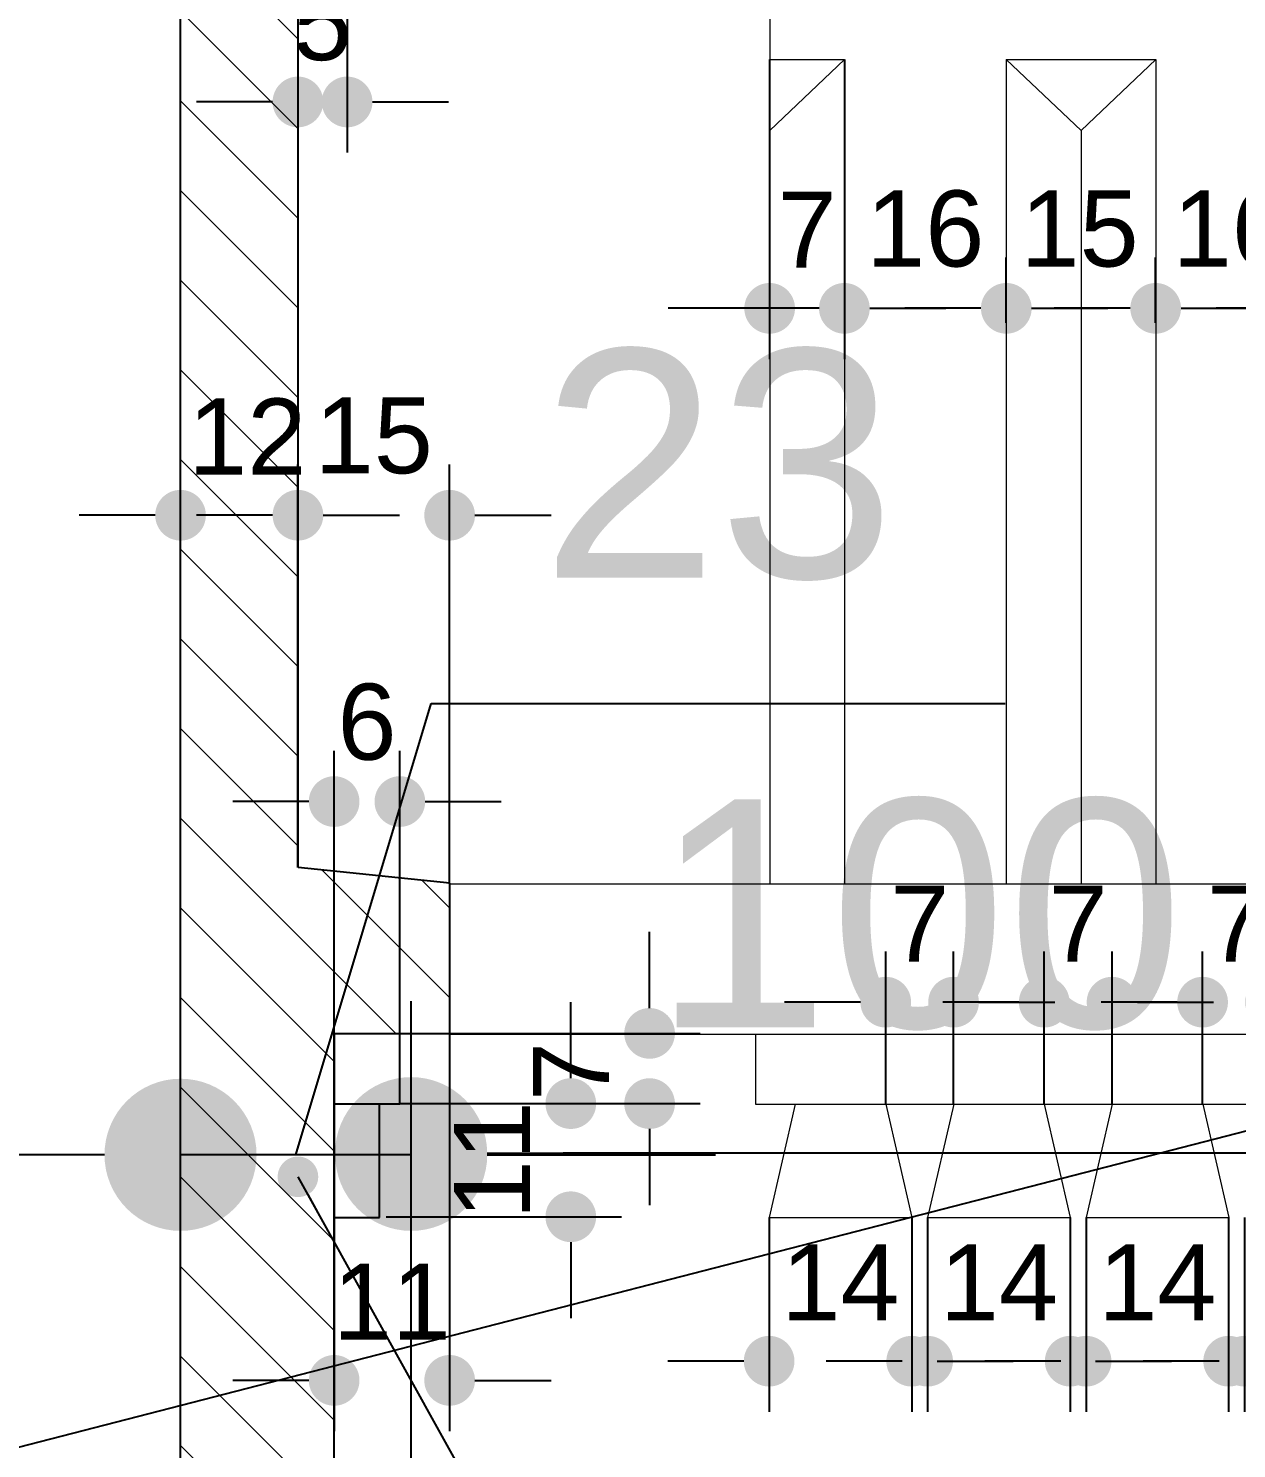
# Model space of a CAD drawing. Header units: inches. Extents: x 274057 to 444617, y 490067 to 635630.
# Drawn here: x 329912.3 to 330031.5, y 495013.2 to 495153.2 of the extents above; entities that cross this region are included whole.
import ezdxf

# ---------------------------------------------------------------- set-up
doc = ezdxf.new("R2010")
doc.units = ezdxf.units.IN
doc.header["$MEASUREMENT"] = 0
for name, color, linetype in [('CQ Grg Gypsum', 41, 'Continuous'), ('CQ PANEL DIMENSION', 1, 'Continuous'), ('CQ Plaster', 1, 'Continuous'), ('CQ SPOT DETAIL DIMENSION', 9, 'Continuous'), ('CQ SPOT DETAILS', 40, 'Continuous'), ('CQ wall section', 5, 'Continuous'), ('CQ_callout', 34, 'Continuous')]:
    doc.layers.add(name, color=color, linetype=linetype)
for name, color, linetype, lineweight in [('CQ gypsum 2', 42, 'Continuous', 0), ('CQ Gypsum Hatch', 8, 'Continuous', 20), ('CQ plan and elev dimension', 252, 'Continuous', 35)]:
    doc.layers.add(name, color=color, linetype=linetype, lineweight=lineweight)
doc.styles.get("Standard").update_dxf_attribs({"font": 'arial.ttf'})
doc.dimstyles.new('chester 15', dxfattribs={"dimscale": 0.15, "dimtxt": 150, "dimasz": 100, "dimexe": 100, "dimexo": 0, "dimgap": 80, "dimtad": 1, "dimdec": 0, "dimzin": 0, "dimdsep": 46, "dimtxsty": 'Standard', "dimblk": 'DOT', "dimcen": 100, "dimclrd": 1, "dimclre": 1, "dimclrt": 3, "dimadec": 0, "dimazin": 0, "dimtfac": 1, "dimtdec": 0, "dimtofl": 0, "dimtmove": 0, "dimatfit": 3, "dimfxl": 1, "dimtolj": 1, "dimtzin": 0, "dimlwd": -1, "dimarcsym": 0})
doc.dimstyles.new('CQ 5', dxfattribs={"dimscale": 0.05, "dimtxt": 150, "dimasz": 100, "dimexe": 100, "dimexo": 0, "dimgap": 80, "dimtad": 1, "dimdec": 0, "dimzin": 0, "dimdsep": 46, "dimtxsty": 'Standard', "dimblk": 'DOT', "dimcen": 100, "dimclrd": 250, "dimclre": 250, "dimclrt": 3, "dimadec": 0, "dimazin": 0, "dimtfac": 1, "dimtdec": 0, "dimtofl": 0, "dimtmove": 0, "dimatfit": 3, "dimfxl": 1, "dimtolj": 1, "dimtzin": 0, "dimlwd": -1, "dimarcsym": 0})
doc.dimstyles.new('CQ 50', dxfattribs={"dimscale": 0.5, "dimtxt": 150, "dimasz": 100, "dimexe": 100, "dimexo": 20, "dimgap": 80, "dimtad": 1, "dimdec": 0, "dimzin": 0, "dimdsep": 46, "dimtxsty": 'Standard', "dimblk": 'DOT', "dimcen": 100, "dimclrd": 250, "dimclre": 250, "dimclrt": 3, "dimadec": 0, "dimazin": 0, "dimtfac": 1, "dimtdec": 0, "dimtofl": 0, "dimtmove": 0, "dimatfit": 3, "dimfxl": 3, "dimtolj": 1, "dimtzin": 0, "dimlwd": -1, "dimarcsym": 0})
doc.dimstyles.get("Standard").update_dxf_attribs({"dimtxt": 0.18, "dimasz": 0.18, "dimexe": 0.18, "dimexo": 0.0625, "dimgap": 0.09, "dimtad": 0, "dimtih": 1, "dimtoh": 1, "dimdec": 4, "dimzin": 0, "dimdsep": 46, "dimtxsty": 'Standard', "dimcen": 0.09, "dimadec": 0, "dimazin": 0, "dimtfac": 1, "dimtdec": 4, "dimtofl": 0, "dimtmove": 0, "dimatfit": 3, "dimfxl": 1, "dimtolj": 1, "dimtzin": 0, "dimarcsym": 0})

# ---------------------------------------------------------------- blocks, each defined once
blk = doc.blocks.new('ff15 section A and B')
at = {"layer": 'CQ Plaster', "color": 1, "ltscale": 0.03, "elevation": 0}
blk.add_lwpolyline([(348440.75, 519999.28), (348440.75, 518899.28), (348200.75, 518899.28), (348200.75, 519999.28)], dxfattribs=at)
blk = doc.blocks.new('_Dot')
at = {"color": 0, "linetype": 'ByBlock', "lineweight": -2}
blk.add_line((-0.5, 0), (-1, 0), dxfattribs=at)
at = {"color": 0, "linetype": 'ByBlock', "const_width": 0.5}
blk.add_lwpolyline([(-0.25, 0, 1), (0.25, 0, 1)], format="xyb", close=True, dxfattribs=at)
blk = doc.blocks.new('*D1332')
at = {"layer": 'CQ plan and elev dimension', "color": 250, "lineweight": -2, "transparency": 16777216}
for p, q in [((329975.34, 495194.74), (327897.43, 495194.74)), ((329298.62, 492094.74), (327897.43, 492094.74))]:
    blk.add_line(p, q, dxfattribs=at)
at = {"layer": 'CQ plan and elev dimension', "color": 250, "transparency": 16777216}
blk.add_line((327947.43, 495144.74), (327947.43, 492144.74), dxfattribs=at)
at = {"layer": 'Defpoints', "color": 0, "transparency": 16777216}
for p in [(329985.34, 495194.74, 0.02), (327947.43, 492094.74), (329308.62, 492094.74, 0)]:
    blk.add_point(p, dxfattribs=at)
at = {"layer": 'CQ plan and elev dimension', "color": 250, "transparency": 16777216, "xscale": 50, "yscale": 50, "zscale": 50}
for p, rotation in [((327947.43, 495194.74), 90.00000000166753), ((327947.43, 492094.74), 270.0000000016675)]:
    blk.add_blockref('_Dot', p, dxfattribs=dict(at, rotation=rotation))
at = {"layer": 'CQ plan and elev dimension', "color": 3, "transparency": 16777216, "insert": (327869.11, 493644.74), "char_height": 75, "attachment_point": 5, "rotation": 90}
blk.add_mtext('\\A1;3100', dxfattribs=at)
blk = doc.blocks.new('A$C591968EE')
at = {"layer": 'CQ Gypsum Hatch'}
h = blk.add_hatch(dxfattribs=at)
h.set_pattern_fill('ANSI31', color=256, scale=50, angle=90, style=0)
h.set_pattern_definition([(135, (-374960.8784, -519569.8764), (-4.41941738, -4.41941738), [])])
edge = h.paths.add_edge_path()
edge.add_line((16.43, 182.11), (27.6, 182.11))
edge.add_spline(control_points=[(27.6, 182.11), (27.61, 182.89), (27.66, 184.68), (28.97, 187.09), (31.45, 188.51), (33.5, 190.24), (34.66, 192.59), (34.72, 194.06), (34.74, 194.72)], knot_values=[0, 0, 0, 0, 0.103617, 0.238498, 0.342021, 0.484182, 0.592634, 0.680206, 0.680206, 0.680206, 0.680206], degree=3, periodic=0)
edge.add_line((34.74, 194.72), (38.31, 194.72))
edge.add_line((38.31, 194.72), (38.31, 200))
edge.add_line((38.31, 200), (14.39, 200))
edge.add_line((14.39, 200), (0, 177.03))
edge.add_line((0, 177.03), (0, 0))
edge.add_line((0, 0), (8.46, 0))
edge.add_line((8.46, 0), (8.46, 16.81))
edge.add_line((8.46, 16.81), (15.16, 16.81))
edge.add_line((15.16, 16.81), (15.16, 59.41))
edge.add_line((15.16, 59.41), (26.55, 59.41))
edge.add_line((26.55, 59.41), (26.55, 74.21))
edge.add_line((26.55, 74.21), (11.59, 75.78))
edge.add_line((11.59, 75.78), (11.59, 165.29))
edge.add_line((11.59, 165.29), (16.43, 165.29))
edge.add_line((16.43, 165.29), (16.43, 182.11))
at = {"layer": 'CQ Grg Gypsum'}
for p, q in [((0, 0), (0, 177.03)), ((11.59, 75.78), (11.59, 165.29)), ((26.55, 74.21), (11.59, 75.78)), ((26.55, 59.41), (26.55, 74.21)), ((15.16, 59.41), (26.55, 59.41)), ((15.16, 16.81), (15.16, 59.41)), ((21.63, 52.46), (21.63, 59.41)), ((15.16, 52.46), (21.63, 52.46)), ((19.62, 41.25), (19.62, 52.46)), ((15.16, 41.25), (19.62, 41.25))]:
    blk.add_line(p, q, dxfattribs=at)
blk = doc.blocks.new('cornice002.A')
at = {"layer": 'CQ gypsum 2', "lineweight": 0}
for p, q in [((352706.69, 523514.15, 0), (352706.69, 523423.07, 0)), ((352668.62, 523504.34, 0), (352668.62, 523423.07, 0)), ((352683.36, 523504.34, 0), (352668.62, 523504.34, 0)), ((352675.99, 523497.37, 0), (352668.62, 523504.34, 0)), ((352683.36, 523504.34, 0), (352675.99, 523497.37, 0)), ((352683.36, 523504.34, 0), (352683.36, 523423.07, 0)), ((352699.33, 523504.34, 0), (352699.33, 523423.07, 0)), ((352706.69, 523504.34, 0), (352699.33, 523504.34, 0)), ((352706.69, 523497.37, 0), (352699.33, 523504.34, 0)), ((352675.99, 523497.37, 0), (352675.99, 523423.07, 0)), ((352738.25, 523423.07, 0), (352549, 523423.07, 0)), ((352738.25, 523408.27, 0), (352549, 523408.27, 0)), ((352708.09, 523408.27, 0), (352708.09, 523401.35, 0)), ((352708.09, 523401.35, 0), (352613.2, 523401.35, 0)), ((352663.99, 523401.35, 0), (352661.42, 523390.18, 0)), ((352672.92, 523401.35, 0), (352675.49, 523390.18, 0)), ((352679.62, 523401.35, 0), (352677.05, 523390.18, 0)), ((352688.55, 523401.35, 0), (352691.12, 523390.18, 0)), ((352695.25, 523401.35, 0), (352692.68, 523390.18, 0)), ((352704.18, 523401.35, 0), (352706.75, 523390.18, 0)), ((352675.49, 523390.18, 0), (352661.42, 523390.18, 0)), ((352691.12, 523390.18, 0), (352677.05, 523390.18, 0)), ((352706.75, 523390.18, 0), (352692.68, 523390.18, 0))]:
    blk.add_line(p, q, dxfattribs=at)
blk = doc.blocks.new('*D1413')
at = {"layer": 'CQ SPOT DETAIL DIMENSION', "color": 250, "lineweight": -2, "transparency": 16777216}
for p, q in [((329985.41, 495150.16), (329985.41, 495120.64)), ((329992.78, 495150.16), (329992.78, 495120.64))]:
    blk.add_line(p, q, dxfattribs=at)
at = {"layer": 'CQ SPOT DETAIL DIMENSION', "color": 250, "transparency": 16777216}
for p, q in [((329980.41, 495125.64), (329975.41, 495125.64)), ((329997.78, 495125.64), (330002.78, 495125.64))]:
    blk.add_line(p, q, dxfattribs=at)
at = {"layer": 'Defpoints', "color": 0, "transparency": 16777216}
for p in [(329985.41, 495150.16, 0), (329992.78, 495150.16, 0), (329992.78, 495125.64)]:
    blk.add_point(p, dxfattribs=at)
at = {"layer": 'CQ SPOT DETAIL DIMENSION', "color": 250, "transparency": 16777216, "xscale": 5, "yscale": 5, "zscale": 5}
blk.add_blockref('_Dot', (329985.41, 495125.64), dxfattribs=at)
at = {"layer": 'CQ SPOT DETAIL DIMENSION', "color": 250, "transparency": 16777216, "xscale": 5, "yscale": 5, "zscale": 5, "rotation": 180}
blk.add_blockref('_Dot', (329992.78, 495125.64), dxfattribs=at)
at = {"layer": 'CQ SPOT DETAIL DIMENSION', "color": 3, "transparency": 16777216, "insert": (329989.1, 495133.39), "char_height": 7.5, "attachment_point": 5}
blk.add_mtext('\\A1;7', dxfattribs=at)
blk = doc.blocks.new('*D1414')
at = {"layer": 'CQ SPOT DETAIL DIMENSION', "color": 250, "lineweight": -2, "transparency": 16777216}
for p, q in [((329992.78, 495150.16), (329992.78, 495120.64)), ((330008.75, 495124.22), (330008.75, 495130.64))]:
    blk.add_line(p, q, dxfattribs=at)
at = {"layer": 'CQ SPOT DETAIL DIMENSION', "color": 250, "transparency": 16777216}
for p, q in [((329987.78, 495125.64), (329982.78, 495125.64)), ((330013.75, 495125.64), (330018.75, 495125.64))]:
    blk.add_line(p, q, dxfattribs=at)
at = {"layer": 'Defpoints', "color": 0, "transparency": 16777216}
for p in [(329992.78, 495150.16, 0), (330008.75, 495125.64), (330008.75, 495124.22)]:
    blk.add_point(p, dxfattribs=at)
at = {"layer": 'CQ SPOT DETAIL DIMENSION', "color": 250, "transparency": 16777216, "xscale": 5, "yscale": 5, "zscale": 5}
blk.add_blockref('_Dot', (329992.78, 495125.64), dxfattribs=at)
at = {"layer": 'CQ SPOT DETAIL DIMENSION', "color": 250, "transparency": 16777216, "xscale": 5, "yscale": 5, "zscale": 5, "rotation": 180}
blk.add_blockref('_Dot', (330008.75, 495125.64), dxfattribs=at)
at = {"layer": 'CQ SPOT DETAIL DIMENSION', "color": 3, "transparency": 16777216, "insert": (330000.76, 495133.46), "char_height": 7.5, "attachment_point": 5}
blk.add_mtext('\\A1;16', dxfattribs=at)
blk = doc.blocks.new('*D1415')
at = {"layer": 'CQ SPOT DETAIL DIMENSION', "color": 250, "lineweight": -2, "transparency": 16777216}
for p, q in [((330008.75, 495124.22), (330008.75, 495130.64)), ((330023.48, 495124.22), (330023.48, 495130.64))]:
    blk.add_line(p, q, dxfattribs=at)
at = {"layer": 'CQ SPOT DETAIL DIMENSION', "color": 250, "transparency": 16777216}
for p, q in [((330003.75, 495125.64), (329998.75, 495125.64)), ((330028.48, 495125.64), (330033.48, 495125.64))]:
    blk.add_line(p, q, dxfattribs=at)
at = {"layer": 'Defpoints', "color": 0, "transparency": 16777216}
for p in [(330023.48, 495125.64), (330008.75, 495124.22), (330023.48, 495124.22, 0)]:
    blk.add_point(p, dxfattribs=at)
at = {"layer": 'CQ SPOT DETAIL DIMENSION', "color": 250, "transparency": 16777216, "xscale": 5, "yscale": 5, "zscale": 5}
blk.add_blockref('_Dot', (330008.75, 495125.64), dxfattribs=at)
at = {"layer": 'CQ SPOT DETAIL DIMENSION', "color": 250, "transparency": 16777216, "xscale": 5, "yscale": 5, "zscale": 5, "rotation": 180}
blk.add_blockref('_Dot', (330023.48, 495125.64), dxfattribs=at)
at = {"layer": 'CQ SPOT DETAIL DIMENSION', "color": 3, "transparency": 16777216, "insert": (330015.98, 495133.46), "char_height": 7.5, "attachment_point": 5}
blk.add_mtext('\\A1;15', dxfattribs=at)
blk = doc.blocks.new('*D1416')
at = {"layer": 'CQ SPOT DETAIL DIMENSION', "color": 250, "lineweight": -2, "transparency": 16777216}
for p, q in [((330023.48, 495124.22), (330023.48, 495130.64)), ((330039.45, 495124.22), (330039.45, 495130.64))]:
    blk.add_line(p, q, dxfattribs=at)
at = {"layer": 'CQ SPOT DETAIL DIMENSION', "color": 250, "transparency": 16777216}
for p, q in [((330018.48, 495125.64), (330013.48, 495125.64)), ((330044.45, 495125.64), (330049.45, 495125.64))]:
    blk.add_line(p, q, dxfattribs=at)
at = {"layer": 'Defpoints', "color": 0, "transparency": 16777216}
for p in [(330039.45, 495125.64), (330023.48, 495124.22, 0), (330039.45, 495124.22)]:
    blk.add_point(p, dxfattribs=at)
at = {"layer": 'CQ SPOT DETAIL DIMENSION', "color": 250, "transparency": 16777216, "xscale": 5, "yscale": 5, "zscale": 5}
blk.add_blockref('_Dot', (330023.48, 495125.64), dxfattribs=at)
at = {"layer": 'CQ SPOT DETAIL DIMENSION', "color": 250, "transparency": 16777216, "xscale": 5, "yscale": 5, "zscale": 5, "rotation": 180}
blk.add_blockref('_Dot', (330039.45, 495125.64), dxfattribs=at)
at = {"layer": 'CQ SPOT DETAIL DIMENSION', "color": 3, "transparency": 16777216, "insert": (330030.98, 495133.46), "char_height": 7.5, "attachment_point": 5}
blk.add_mtext('\\A1;16', dxfattribs=at)
blk = doc.blocks.new('*D1417')
at = {"layer": 'CQ SPOT DETAIL DIMENSION', "color": 250, "lineweight": -2, "transparency": 16777216}
for p, q in [((330039.45, 495124.22), (330039.45, 495130.64)), ((330054.18, 495124.22), (330054.18, 495130.64))]:
    blk.add_line(p, q, dxfattribs=at)
at = {"layer": 'CQ SPOT DETAIL DIMENSION', "color": 250, "transparency": 16777216}
for p, q in [((330034.45, 495125.64), (330029.45, 495125.64)), ((330059.18, 495125.64), (330064.18, 495125.64))]:
    blk.add_line(p, q, dxfattribs=at)
at = {"layer": 'Defpoints', "color": 0, "transparency": 16777216}
for p in [(330054.18, 495125.64), (330039.45, 495124.22), (330054.18, 495124.22, 0)]:
    blk.add_point(p, dxfattribs=at)
at = {"layer": 'CQ SPOT DETAIL DIMENSION', "color": 250, "transparency": 16777216, "xscale": 5, "yscale": 5, "zscale": 5}
blk.add_blockref('_Dot', (330039.45, 495125.64), dxfattribs=at)
at = {"layer": 'CQ SPOT DETAIL DIMENSION', "color": 250, "transparency": 16777216, "xscale": 5, "yscale": 5, "zscale": 5, "rotation": 180}
blk.add_blockref('_Dot', (330054.18, 495125.64), dxfattribs=at)
at = {"layer": 'CQ SPOT DETAIL DIMENSION', "color": 3, "transparency": 16777216, "insert": (330049.18, 495133.46), "char_height": 7.5, "attachment_point": 5}
blk.add_mtext('\\A1;15', dxfattribs=at)
blk = doc.blocks.new('*D1296')
at = {"layer": 'CQ SPOT DETAIL DIMENSION', "color": 250, "lineweight": -2, "transparency": 16777216}
for p, q in [((330032.25, 495036.01), (330032.25, 495016.83)), ((330046.31, 495036.01), (330046.31, 495016.83))]:
    blk.add_line(p, q, dxfattribs=at)
at = {"layer": 'CQ SPOT DETAIL DIMENSION', "color": 250, "transparency": 16777216}
for p, q in [((330027.25, 495021.83), (330022.25, 495021.83)), ((330051.31, 495021.83), (330056.31, 495021.83))]:
    blk.add_line(p, q, dxfattribs=at)
at = {"layer": 'Defpoints', "color": 0, "transparency": 16777216}
for p in [(330032.25, 495036.01, 0), (330046.31, 495036.01), (330032.25, 495021.83)]:
    blk.add_point(p, dxfattribs=at)
at = {"layer": 'CQ SPOT DETAIL DIMENSION', "color": 250, "transparency": 16777216, "xscale": 5, "yscale": 5, "zscale": 5}
blk.add_blockref('_Dot', (330032.25, 495021.83), dxfattribs=at)
at = {"layer": 'CQ SPOT DETAIL DIMENSION', "color": 250, "transparency": 16777216, "xscale": 5, "yscale": 5, "zscale": 5, "rotation": 180}
blk.add_blockref('_Dot', (330046.31, 495021.83), dxfattribs=at)
at = {"layer": 'CQ SPOT DETAIL DIMENSION', "color": 3, "transparency": 16777216, "insert": (330039.28, 495029.6), "char_height": 7.5, "attachment_point": 5}
blk.add_mtext('\\A1;14', dxfattribs=at)
blk = doc.blocks.new('*D1297')
at = {"layer": 'CQ SPOT DETAIL DIMENSION', "color": 250, "lineweight": -2, "transparency": 16777216}
for p, q in [((330016.62, 495036.01), (330016.62, 495016.83)), ((330030.68, 495036.01), (330030.68, 495016.83))]:
    blk.add_line(p, q, dxfattribs=at)
at = {"layer": 'CQ SPOT DETAIL DIMENSION', "color": 250, "transparency": 16777216}
for p, q in [((330011.62, 495021.83), (330006.62, 495021.83)), ((330035.68, 495021.83), (330040.68, 495021.83))]:
    blk.add_line(p, q, dxfattribs=at)
at = {"layer": 'Defpoints', "color": 0, "transparency": 16777216}
for p in [(330016.62, 495036.01, 0), (330030.68, 495036.01), (330016.62, 495021.83)]:
    blk.add_point(p, dxfattribs=at)
at = {"layer": 'CQ SPOT DETAIL DIMENSION', "color": 250, "transparency": 16777216, "xscale": 5, "yscale": 5, "zscale": 5}
blk.add_blockref('_Dot', (330016.62, 495021.83), dxfattribs=at)
at = {"layer": 'CQ SPOT DETAIL DIMENSION', "color": 250, "transparency": 16777216, "xscale": 5, "yscale": 5, "zscale": 5, "rotation": 180}
blk.add_blockref('_Dot', (330030.68, 495021.83), dxfattribs=at)
at = {"layer": 'CQ SPOT DETAIL DIMENSION', "color": 3, "transparency": 16777216, "insert": (330023.65, 495029.6), "char_height": 7.5, "attachment_point": 5}
blk.add_mtext('\\A1;14', dxfattribs=at)
blk = doc.blocks.new('*D1298')
at = {"layer": 'CQ SPOT DETAIL DIMENSION', "color": 250, "lineweight": -2, "transparency": 16777216}
for p, q in [((330000.99, 495036.01), (330000.99, 495016.83)), ((330015.05, 495036.01), (330015.05, 495016.83))]:
    blk.add_line(p, q, dxfattribs=at)
at = {"layer": 'CQ SPOT DETAIL DIMENSION', "color": 250, "transparency": 16777216}
for p, q in [((329995.99, 495021.83), (329990.99, 495021.83)), ((330020.05, 495021.83), (330025.05, 495021.83))]:
    blk.add_line(p, q, dxfattribs=at)
at = {"layer": 'Defpoints', "color": 0, "transparency": 16777216}
for p in [(330000.99, 495036.01, 0), (330015.05, 495036.01), (330000.99, 495021.83)]:
    blk.add_point(p, dxfattribs=at)
at = {"layer": 'CQ SPOT DETAIL DIMENSION', "color": 250, "transparency": 16777216, "xscale": 5, "yscale": 5, "zscale": 5}
blk.add_blockref('_Dot', (330000.99, 495021.83), dxfattribs=at)
at = {"layer": 'CQ SPOT DETAIL DIMENSION', "color": 250, "transparency": 16777216, "xscale": 5, "yscale": 5, "zscale": 5, "rotation": 180}
blk.add_blockref('_Dot', (330015.05, 495021.83), dxfattribs=at)
at = {"layer": 'CQ SPOT DETAIL DIMENSION', "color": 3, "transparency": 16777216, "insert": (330008.02, 495029.6), "char_height": 7.5, "attachment_point": 5}
blk.add_mtext('\\A1;14', dxfattribs=at)
blk = doc.blocks.new('*D1299')
at = {"layer": 'CQ SPOT DETAIL DIMENSION', "color": 250, "lineweight": -2, "transparency": 16777216}
for p, q in [((329985.36, 495036.01), (329985.36, 495016.83)), ((329999.42, 495036.01), (329999.42, 495016.83))]:
    blk.add_line(p, q, dxfattribs=at)
at = {"layer": 'CQ SPOT DETAIL DIMENSION', "color": 250, "transparency": 16777216}
for p, q in [((329980.36, 495021.83), (329975.36, 495021.83)), ((330004.42, 495021.83), (330009.42, 495021.83))]:
    blk.add_line(p, q, dxfattribs=at)
at = {"layer": 'Defpoints', "color": 0, "transparency": 16777216}
for p in [(329985.36, 495036.01, 0), (329999.42, 495036.01), (329985.36, 495021.83)]:
    blk.add_point(p, dxfattribs=at)
at = {"layer": 'CQ SPOT DETAIL DIMENSION', "color": 250, "transparency": 16777216, "xscale": 5, "yscale": 5, "zscale": 5}
blk.add_blockref('_Dot', (329985.36, 495021.83), dxfattribs=at)
at = {"layer": 'CQ SPOT DETAIL DIMENSION', "color": 250, "transparency": 16777216, "xscale": 5, "yscale": 5, "zscale": 5, "rotation": 180}
blk.add_blockref('_Dot', (329999.42, 495021.83), dxfattribs=at)
at = {"layer": 'CQ SPOT DETAIL DIMENSION', "color": 3, "transparency": 16777216, "insert": (329992.39, 495029.6), "char_height": 7.5, "attachment_point": 5}
blk.add_mtext('\\A1;14', dxfattribs=at)
blk = doc.blocks.new('*D1421')
at = {"layer": 'CQ SPOT DETAIL DIMENSION', "color": 250, "lineweight": -2, "transparency": 16777216}
for p, q in [((329996.86, 495047.17), (329996.86, 495062.23)), ((330003.55, 495047.17), (330003.55, 495062.23))]:
    blk.add_line(p, q, dxfattribs=at)
at = {"layer": 'CQ SPOT DETAIL DIMENSION', "color": 250, "transparency": 16777216}
for p, q in [((329991.86, 495057.23), (329986.86, 495057.23)), ((330008.55, 495057.23), (330013.55, 495057.23))]:
    blk.add_line(p, q, dxfattribs=at)
at = {"layer": 'Defpoints', "color": 0, "transparency": 16777216}
for p in [(330003.55, 495057.23), (329996.86, 495047.17, 0), (330003.55, 495047.17, 0)]:
    blk.add_point(p, dxfattribs=at)
at = {"layer": 'CQ SPOT DETAIL DIMENSION', "color": 250, "transparency": 16777216, "xscale": 5, "yscale": 5, "zscale": 5}
blk.add_blockref('_Dot', (329996.86, 495057.23), dxfattribs=at)
at = {"layer": 'CQ SPOT DETAIL DIMENSION', "color": 250, "transparency": 16777216, "xscale": 5, "yscale": 5, "zscale": 5, "rotation": 180}
blk.add_blockref('_Dot', (330003.55, 495057.23), dxfattribs=at)
at = {"layer": 'CQ SPOT DETAIL DIMENSION', "color": 3, "transparency": 16777216, "insert": (330000.21, 495064.98), "char_height": 7.5, "attachment_point": 5}
blk.add_mtext('\\A1;7', dxfattribs=at)
blk = doc.blocks.new('*D1300')
at = {"layer": 'CQ SPOT DETAIL DIMENSION', "color": 250, "lineweight": -2, "transparency": 16777216}
for p, q in [((330012.49, 495047.17), (330012.49, 495062.23)), ((330019.18, 495047.17), (330019.18, 495062.23))]:
    blk.add_line(p, q, dxfattribs=at)
at = {"layer": 'CQ SPOT DETAIL DIMENSION', "color": 250, "transparency": 16777216}
for p, q in [((330007.49, 495057.23), (330002.49, 495057.23)), ((330024.18, 495057.23), (330029.18, 495057.23))]:
    blk.add_line(p, q, dxfattribs=at)
at = {"layer": 'Defpoints', "color": 0, "transparency": 16777216}
for p in [(330019.18, 495057.23), (330012.49, 495047.17, 0), (330019.18, 495047.17, 0)]:
    blk.add_point(p, dxfattribs=at)
at = {"layer": 'CQ SPOT DETAIL DIMENSION', "color": 250, "transparency": 16777216, "xscale": 5, "yscale": 5, "zscale": 5}
blk.add_blockref('_Dot', (330012.49, 495057.23), dxfattribs=at)
at = {"layer": 'CQ SPOT DETAIL DIMENSION', "color": 250, "transparency": 16777216, "xscale": 5, "yscale": 5, "zscale": 5, "rotation": 180}
blk.add_blockref('_Dot', (330019.18, 495057.23), dxfattribs=at)
at = {"layer": 'CQ SPOT DETAIL DIMENSION', "color": 3, "transparency": 16777216, "insert": (330015.83, 495064.98), "char_height": 7.5, "attachment_point": 5}
blk.add_mtext('\\A1;7', dxfattribs=at)
blk = doc.blocks.new('*D1301')
at = {"layer": 'CQ SPOT DETAIL DIMENSION', "color": 250, "lineweight": -2, "transparency": 16777216}
for p, q in [((330028.11, 495047.17), (330028.11, 495062.23)), ((330034.81, 495047.17), (330034.81, 495062.23))]:
    blk.add_line(p, q, dxfattribs=at)
at = {"layer": 'CQ SPOT DETAIL DIMENSION', "color": 250, "transparency": 16777216}
for p, q in [((330023.11, 495057.23), (330018.11, 495057.23)), ((330039.81, 495057.23), (330044.81, 495057.23))]:
    blk.add_line(p, q, dxfattribs=at)
at = {"layer": 'Defpoints', "color": 0, "transparency": 16777216}
for p in [(330034.81, 495057.23), (330028.11, 495047.17, 0), (330034.81, 495047.17, 0)]:
    blk.add_point(p, dxfattribs=at)
at = {"layer": 'CQ SPOT DETAIL DIMENSION', "color": 250, "transparency": 16777216, "xscale": 5, "yscale": 5, "zscale": 5}
blk.add_blockref('_Dot', (330028.11, 495057.23), dxfattribs=at)
at = {"layer": 'CQ SPOT DETAIL DIMENSION', "color": 250, "transparency": 16777216, "xscale": 5, "yscale": 5, "zscale": 5, "rotation": 180}
blk.add_blockref('_Dot', (330034.81, 495057.23), dxfattribs=at)
at = {"layer": 'CQ SPOT DETAIL DIMENSION', "color": 3, "transparency": 16777216, "insert": (330031.46, 495064.98), "char_height": 7.5, "attachment_point": 5}
blk.add_mtext('\\A1;7', dxfattribs=at)
blk = doc.blocks.new('*D1425')
at = {"layer": 'CQ SPOT DETAIL DIMENSION', "color": 250, "lineweight": -2, "transparency": 16777216}
for p, q in [((329938.89, 495159.97), (329938.89, 495140.99)), ((329943.74, 495159.97), (329943.74, 495140.99))]:
    blk.add_line(p, q, dxfattribs=at)
at = {"layer": 'CQ SPOT DETAIL DIMENSION', "color": 250, "transparency": 16777216}
for p, q in [((329933.89, 495145.99), (329928.89, 495145.99)), ((329948.74, 495145.99), (329953.74, 495145.99))]:
    blk.add_line(p, q, dxfattribs=at)
at = {"layer": 'Defpoints', "color": 0, "transparency": 16777216}
for p in [(329938.89, 495159.97, 0), (329943.74, 495159.97, 0), (329938.89, 495145.99)]:
    blk.add_point(p, dxfattribs=at)
at = {"layer": 'CQ SPOT DETAIL DIMENSION', "color": 250, "transparency": 16777216, "xscale": 5, "yscale": 5, "zscale": 5}
blk.add_blockref('_Dot', (329938.89, 495145.99), dxfattribs=at)
at = {"layer": 'CQ SPOT DETAIL DIMENSION', "color": 250, "transparency": 16777216, "xscale": 5, "yscale": 5, "zscale": 5, "rotation": 180}
blk.add_blockref('_Dot', (329943.74, 495145.99), dxfattribs=at)
at = {"layer": 'CQ SPOT DETAIL DIMENSION', "color": 3, "transparency": 16777216, "insert": (329941.31, 495153.81), "char_height": 7.5, "attachment_point": 5}
blk.add_mtext('\\A1;5', dxfattribs=at)
blk = doc.blocks.new('*D1426')
at = {"layer": 'CQ SPOT DETAIL DIMENSION', "color": 250, "lineweight": -2, "transparency": 16777216}
for p, q in [((329938.89, 495070.52), (329938.89, 495110.24)), ((329953.85, 495068.89), (329953.85, 495110.24))]:
    blk.add_line(p, q, dxfattribs=at)
at = {"layer": 'CQ SPOT DETAIL DIMENSION', "color": 250, "transparency": 16777216}
for p, q in [((329933.89, 495105.24), (329928.89, 495105.24)), ((329958.85, 495105.24), (329963.85, 495105.24))]:
    blk.add_line(p, q, dxfattribs=at)
at = {"layer": 'Defpoints', "color": 0, "transparency": 16777216}
for p in [(329938.89, 495105.24), (329938.89, 495070.52, 0), (329953.85, 495068.89, 0)]:
    blk.add_point(p, dxfattribs=at)
at = {"layer": 'CQ SPOT DETAIL DIMENSION', "color": 250, "transparency": 16777216, "xscale": 5, "yscale": 5, "zscale": 5}
blk.add_blockref('_Dot', (329938.89, 495105.24), dxfattribs=at)
at = {"layer": 'CQ SPOT DETAIL DIMENSION', "color": 250, "transparency": 16777216, "xscale": 5, "yscale": 5, "zscale": 5, "rotation": 180}
blk.add_blockref('_Dot', (329953.85, 495105.24), dxfattribs=at)
at = {"layer": 'CQ SPOT DETAIL DIMENSION', "color": 3, "transparency": 16777216, "insert": (329946.37, 495113.07), "char_height": 7.5, "attachment_point": 5}
blk.add_mtext('\\A1;15', dxfattribs=at)
blk = doc.blocks.new('*D1427')
at = {"layer": 'CQ SPOT DETAIL DIMENSION', "color": 250, "lineweight": -2, "transparency": 16777216}
for p, q in [((329927.31, 495083.25), (329927.31, 495110.24)), ((329938.89, 495070.52), (329938.89, 495110.24))]:
    blk.add_line(p, q, dxfattribs=at)
at = {"layer": 'CQ SPOT DETAIL DIMENSION', "color": 250, "transparency": 16777216}
for p, q in [((329922.31, 495105.24), (329917.31, 495105.24)), ((329943.89, 495105.24), (329948.89, 495105.24))]:
    blk.add_line(p, q, dxfattribs=at)
at = {"layer": 'Defpoints', "color": 0, "transparency": 16777216}
for p in [(329927.31, 495105.24), (329927.31, 495083.25, 0), (329938.89, 495070.52, 0)]:
    blk.add_point(p, dxfattribs=at)
at = {"layer": 'CQ SPOT DETAIL DIMENSION', "color": 250, "transparency": 16777216, "xscale": 5, "yscale": 5, "zscale": 5}
blk.add_blockref('_Dot', (329927.31, 495105.24), dxfattribs=at)
at = {"layer": 'CQ SPOT DETAIL DIMENSION', "color": 250, "transparency": 16777216, "xscale": 5, "yscale": 5, "zscale": 5, "rotation": 180}
blk.add_blockref('_Dot', (329938.89, 495105.24), dxfattribs=at)
at = {"layer": 'CQ SPOT DETAIL DIMENSION', "color": 3, "transparency": 16777216, "insert": (329933.89, 495113), "char_height": 7.5, "attachment_point": 5}
blk.add_mtext('\\A1;12', dxfattribs=at)
blk = doc.blocks.new('*D1428')
at = {"layer": 'CQ SPOT DETAIL DIMENSION', "color": 250, "lineweight": -2, "transparency": 16777216}
for p, q in [((329942.46, 495054.15), (329942.46, 495082.01)), ((329948.94, 495054.15), (329948.94, 495082.01))]:
    blk.add_line(p, q, dxfattribs=at)
at = {"layer": 'CQ SPOT DETAIL DIMENSION', "color": 250, "transparency": 16777216}
for p, q in [((329937.46, 495077.01), (329932.46, 495077.01)), ((329953.94, 495077.01), (329958.94, 495077.01))]:
    blk.add_line(p, q, dxfattribs=at)
at = {"layer": 'Defpoints', "color": 0, "transparency": 16777216}
for p in [(329942.46, 495077.01), (329942.46, 495054.15, 0), (329948.94, 495054.15, 0)]:
    blk.add_point(p, dxfattribs=at)
at = {"layer": 'CQ SPOT DETAIL DIMENSION', "color": 250, "transparency": 16777216, "xscale": 5, "yscale": 5, "zscale": 5}
blk.add_blockref('_Dot', (329942.46, 495077.01), dxfattribs=at)
at = {"layer": 'CQ SPOT DETAIL DIMENSION', "color": 250, "transparency": 16777216, "xscale": 5, "yscale": 5, "zscale": 5, "rotation": 180}
blk.add_blockref('_Dot', (329948.94, 495077.01), dxfattribs=at)
at = {"layer": 'CQ SPOT DETAIL DIMENSION', "color": 3, "transparency": 16777216, "insert": (329945.7, 495084.83), "char_height": 7.5, "attachment_point": 5}
blk.add_mtext('\\A1;6', dxfattribs=at)
blk = doc.blocks.new('*D1429')
at = {"layer": 'CQ SPOT DETAIL DIMENSION', "color": 250, "lineweight": -2, "transparency": 16777216}
for p, q in [((329942.46, 495054.15), (329942.46, 495014.94)), ((329953.85, 495054.09), (329953.85, 495014.94))]:
    blk.add_line(p, q, dxfattribs=at)
at = {"layer": 'CQ SPOT DETAIL DIMENSION', "color": 250, "transparency": 16777216}
for p, q in [((329937.46, 495019.94), (329932.46, 495019.94)), ((329958.85, 495019.94), (329963.85, 495019.94))]:
    blk.add_line(p, q, dxfattribs=at)
at = {"layer": 'Defpoints', "color": 0, "transparency": 16777216}
for p in [(329942.46, 495054.15), (329953.85, 495054.09, 0), (329942.46, 495019.94)]:
    blk.add_point(p, dxfattribs=at)
at = {"layer": 'CQ SPOT DETAIL DIMENSION', "color": 250, "transparency": 16777216, "xscale": 5, "yscale": 5, "zscale": 5}
blk.add_blockref('_Dot', (329942.46, 495019.94), dxfattribs=at)
at = {"layer": 'CQ SPOT DETAIL DIMENSION', "color": 250, "transparency": 16777216, "xscale": 5, "yscale": 5, "zscale": 5, "rotation": 180}
blk.add_blockref('_Dot', (329953.85, 495019.94), dxfattribs=at)
at = {"layer": 'CQ SPOT DETAIL DIMENSION', "color": 3, "transparency": 16777216, "insert": (329948.16, 495027.71), "char_height": 7.5, "attachment_point": 5}
blk.add_mtext('\\A1;11', dxfattribs=at)
blk = doc.blocks.new('*D1293')
at = {"layer": 'CQ SPOT DETAIL DIMENSION', "color": 250, "transparency": 16777216}
for p, q in [((329973.57, 495059.15), (329973.57, 495064.15)), ((329973.57, 495042.23), (329973.57, 495037.23))]:
    blk.add_line(p, q, dxfattribs=at)
at = {"layer": 'CQ SPOT DETAIL DIMENSION', "color": 250, "lineweight": -2, "transparency": 16777216}
for p, q in [((329948.94, 495054.15), (329978.57, 495054.15)), ((329948.94, 495047.23), (329978.57, 495047.23))]:
    blk.add_line(p, q, dxfattribs=at)
at = {"layer": 'Defpoints', "color": 0, "transparency": 16777216}
for p in [(329948.94, 495054.15), (329948.94, 495047.23, 0), (329973.57, 495047.23)]:
    blk.add_point(p, dxfattribs=at)
at = {"layer": 'CQ SPOT DETAIL DIMENSION', "color": 250, "transparency": 16777216, "xscale": 5, "yscale": 5, "zscale": 5}
for p, rotation in [((329973.57, 495054.15), 270), ((329973.57, 495047.23), 90)]:
    blk.add_blockref('_Dot', p, dxfattribs=dict(at, rotation=rotation))
at = {"layer": 'CQ SPOT DETAIL DIMENSION', "color": 3, "transparency": 16777216, "insert": (329965.82, 495050.4), "char_height": 7.5, "attachment_point": 5, "rotation": 90}
blk.add_mtext('\\A1;7', dxfattribs=at)
blk = doc.blocks.new('*D1294')
at = {"layer": 'CQ SPOT DETAIL DIMENSION', "color": 250, "transparency": 16777216}
for p, q in [((329965.8, 495052.23), (329965.8, 495057.23)), ((329965.8, 495031.07), (329965.8, 495026.07))]:
    blk.add_line(p, q, dxfattribs=at)
at = {"layer": 'CQ SPOT DETAIL DIMENSION', "color": 250, "lineweight": -2, "transparency": 16777216}
for p, q in [((329948.94, 495047.23), (329970.8, 495047.23)), ((329947.6, 495036.07), (329970.8, 495036.07))]:
    blk.add_line(p, q, dxfattribs=at)
at = {"layer": 'Defpoints', "color": 0, "transparency": 16777216}
for p in [(329948.94, 495047.23, 0), (329947.6, 495036.07, 0), (329965.8, 495036.07)]:
    blk.add_point(p, dxfattribs=at)
at = {"layer": 'CQ SPOT DETAIL DIMENSION', "color": 250, "transparency": 16777216, "xscale": 5, "yscale": 5, "zscale": 5}
for p, rotation in [((329965.8, 495047.23), 270), ((329965.8, 495036.07), 90)]:
    blk.add_blockref('_Dot', p, dxfattribs=dict(at, rotation=rotation))
at = {"layer": 'CQ SPOT DETAIL DIMENSION', "color": 3, "transparency": 16777216, "insert": (329958.04, 495041.65), "char_height": 7.5, "attachment_point": 5, "rotation": 90}
blk.add_mtext('\\A1;11', dxfattribs=at)
blk = doc.blocks.new('*D1249')
at = {"layer": 'CQ PANEL DIMENSION', "color": 1, "lineweight": -2, "transparency": 16777216}
for p, q in [((329950.05, 494994.97), (329950.05, 495057.34)), ((330050.05, 494994.97), (330050.05, 495057.34))]:
    blk.add_line(p, q, dxfattribs=at)
at = {"layer": 'CQ PANEL DIMENSION', "color": 1, "transparency": 16777216}
blk.add_line((330035.05, 495042.34), (329965.05, 495042.34), dxfattribs=at)
at = {"layer": 'Defpoints', "color": 0, "transparency": 16777216}
for p in [(329950.05, 495042.34), (329950.05, 494994.97, -0.02), (330050.05, 494994.97, -0.02)]:
    blk.add_point(p, dxfattribs=at)
at = {"layer": 'CQ PANEL DIMENSION', "color": 1, "transparency": 16777216, "xscale": 15, "yscale": 15, "zscale": 15, "rotation": 180}
blk.add_blockref('_Dot', (329950.05, 495042.34), dxfattribs=at)
at = {"layer": 'CQ PANEL DIMENSION', "color": 1, "transparency": 16777216, "xscale": 15, "yscale": 15, "zscale": 15}
blk.add_blockref('_Dot', (330050.05, 495042.34), dxfattribs=at)
at = {"layer": 'CQ PANEL DIMENSION', "color": 3, "transparency": 16777216, "insert": (330000.05, 495065.83), "char_height": 22.5, "attachment_point": 5}
blk.add_mtext('\\A1;100', dxfattribs=at)
blk = doc.blocks.new('*D1250')
at = {"layer": 'CQ PANEL DIMENSION', "color": 1, "transparency": 16777216}
for p, q in [((329938.68, 495042.18), (329952.03, 495086.67)), ((329952.03, 495086.67), (330008.65, 495086.67)), ((329912.31, 495042.18), (329897.31, 495042.18)), ((329950.06, 495042.18), (329927.31, 495042.18)), ((329965.06, 495042.18), (329980.06, 495042.18))]:
    blk.add_line(p, q, dxfattribs=at)
at = {"layer": 'CQ PANEL DIMENSION', "color": 1, "lineweight": -2, "transparency": 16777216}
for p, q in [((329927.31, 494994.74), (329927.31, 495057.18)), ((329950.06, 494994.8), (329950.06, 495057.18))]:
    blk.add_line(p, q, dxfattribs=at)
at = {"layer": 'Defpoints', "color": 0, "transparency": 16777216}
for p in [(329927.31, 495042.18), (329927.31, 494994.74, -0.03), (329950.06, 494994.8, 0.02)]:
    blk.add_point(p, dxfattribs=at)
at = {"layer": 'CQ PANEL DIMENSION', "color": 1, "transparency": 16777216, "xscale": 15, "yscale": 15, "zscale": 15}
blk.add_blockref('_Dot', (329927.31, 495042.18), dxfattribs=at)
at = {"layer": 'CQ PANEL DIMENSION', "color": 1, "transparency": 16777216, "xscale": 15, "yscale": 15, "zscale": 15, "rotation": 180}
blk.add_blockref('_Dot', (329950.06, 495042.18), dxfattribs=at)
at = {"layer": 'CQ PANEL DIMENSION', "color": 3, "transparency": 16777216, "insert": (329980.34, 495110.17), "char_height": 22.5, "attachment_point": 5}
blk.add_mtext('\\A1;23', dxfattribs=at)

msp = doc.modelspace()

# ---------------------------------------------------------------- block references
at = {"layer": 'CQ Grg Gypsum'}
msp.add_blockref('A$C591968EE', (329927.31, 494994.74, 0), dxfattribs=at)
at = {"layer": 'CQ Grg Gypsum', "xscale": -1}
msp.add_blockref('cornice002.A', (682692.11, -28354.18, 0), dxfattribs=at)
at = {"layer": 'CQ wall section', "xscale": -1}
msp.add_blockref('ff15 section A and B', (678128.06, -24304.54), dxfattribs=at)

# ---------------------------------------------------------------- dimensions: what is measured, and where the dimension line sits
at = {"layer": 'CQ PANEL DIMENSION'}
for base, p1, p2, picture, middle in [((329927.31, 495042.18, 0.03), (329950.06, 494994.8, 0.05), (329927.31, 494994.74, 0), '*D1250', (329964.03, 495110.17, 0.03)), ((329950.05, 495042.34, 0.13), (330050.05, 494994.97, 0.11), (329950.05, 494994.97, 0.11), '*D1249', (330000.05, 495065.83, 0.13))]:
    dim = msp.add_linear_dim(base=base, p1=p1, p2=p2, angle=180, dimstyle='chester 15', override={"dimtmove": 1}, dxfattribs=at)
    dim.commit()
    dim.dimension.update_dxf_attribs({"geometry": picture, "text_midpoint": middle})
at = {"layer": 'CQ plan and elev dimension'}
dim = msp.add_linear_dim(base=(327947.43, 492094.74, -0.02), p1=(329985.34, 495194.74, 0), p2=(329308.62, 492094.74, -0.02), angle=90, dimstyle='CQ 50', override={"dimtmove": 1}, dxfattribs=at)
dim.commit()
dim.dimension.update_dxf_attribs({"geometry": '*D1332', "text_midpoint": (327869.11, 493644.74, -0.02)})
at = {"layer": 'CQ SPOT DETAIL DIMENSION'}
for base, p1, p2, picture, middle in [((329938.89, 495145.99), (329943.74, 495159.97, 0), (329938.89, 495159.97, 0), '*D1425', (329941.31, 495145.99)), ((329992.78, 495125.64), (329985.41, 495150.16, 0), (329992.78, 495150.16, 0), '*D1413', (329989.1, 495125.64)), ((329938.89, 495105.24), (329953.85, 495068.89, 0), (329938.89, 495070.52, 0), '*D1426', (329946.37, 495105.24)), ((329942.46, 495077.01), (329948.94, 495054.15, 0), (329942.46, 495054.15, 0), '*D1428', (329945.7, 495077.01)), ((330003.55, 495057.23), (329996.86, 495047.17, 0), (330003.55, 495047.17, 0), '*D1421', (330000.21, 495057.23)), ((330019.18, 495057.23, 0), (330012.49, 495047.17, 0), (330019.18, 495047.17, 0), '*D1300', (330015.83, 495057.23, 0)), ((330034.81, 495057.23, 0), (330028.11, 495047.17, 0), (330034.81, 495047.17, 0), '*D1301', (330031.46, 495057.23, 0)), ((329942.46, 495019.94), (329953.85, 495054.09, 0), (329942.46, 495054.15), '*D1429', (329948.16, 495019.94))]:
    dim = msp.add_linear_dim(base=base, p1=p1, p2=p2, dimstyle='CQ 5', dxfattribs=at)
    dim.commit()
    dim.dimension.update_dxf_attribs({"geometry": picture, "text_midpoint": middle, "dimtype": 160})
for base, p1, p2, picture, middle in [((330008.75, 495125.64), (329992.78, 495150.16, 0), (330008.75, 495124.22), '*D1414', (330000.76, 495125.64)), ((330023.48, 495125.64, 0), (330008.75, 495124.22, 0), (330023.48, 495124.22, 0), '*D1415', (330015.98, 495125.64, 0)), ((330039.45, 495125.64), (330023.48, 495124.22, 0), (330039.45, 495124.22), '*D1416', (330030.98, 495125.64)), ((330054.18, 495125.64, 0), (330039.45, 495124.22, 0), (330054.18, 495124.22, 0), '*D1417', (330049.18, 495125.64, 0)), ((329927.31, 495105.24), (329938.89, 495070.52, 0), (329927.31, 495083.25, 0), '*D1427', (329933.89, 495105.24)), ((329985.36, 495021.83, 0), (329999.42, 495036.01, 0), (329985.36, 495036.01, 0), '*D1299', (329992.39, 495021.83, 0)), ((330000.99, 495021.83, 0), (330015.05, 495036.01, 0), (330000.99, 495036.01, 0), '*D1298', (330008.02, 495021.83, 0)), ((330016.62, 495021.83, 0), (330030.68, 495036.01, 0), (330016.62, 495036.01, 0), '*D1297', (330023.65, 495021.83, 0)), ((330032.25, 495021.83, 0), (330046.31, 495036.01, 0), (330032.25, 495036.01, 0), '*D1296', (330039.28, 495021.83, 0))]:
    dim = msp.add_linear_dim(base=base, p1=p1, p2=p2, dimstyle='CQ 5', override={"dimtmove": 1}, dxfattribs=at)
    dim.commit()
    dim.dimension.update_dxf_attribs({"geometry": picture, "text_midpoint": middle, "dimtype": 160})
for base, p1, p2, picture, middle in [((329973.57, 495047.23), (329948.94, 495054.15), (329948.94, 495047.23, 0), '*D1293', (329973.57, 495050.4)), ((329965.8, 495036.07), (329948.94, 495047.23, 0), (329947.6, 495036.07, 0), '*D1294', (329965.8, 495041.65))]:
    dim = msp.add_linear_dim(base=base, p1=p1, p2=p2, angle=90, dimstyle='CQ 5', override={"dimtmove": 1}, dxfattribs=at)
    dim.commit()
    dim.dimension.update_dxf_attribs({"geometry": picture, "text_midpoint": middle, "dimtype": 160})

# ---------------------------------------------------------------- leaders
at = {"layer": 'CQ SPOT DETAILS', "color": 1}
msp.add_leader([(329938.89, 495040.01, 0), (329971.45, 494981.4, 0), (330012.03, 494981.4, 0)], dimstyle='Standard', override={"dimasz": 4, "dimldrblk": 'Dot', "dimfxl": 0.1, "dimarcsym": 2}, dxfattribs=at)
at = {"layer": 'CQ_callout'}
msp.add_leader([(330255.07, 495101.92), (329530.96, 494915.3), (329233.77, 494915.3)], dimstyle='Standard', override={"dimasz": 10, "dimldrblk": 'Dot', "dimfxl": 0.1, "dimarcsym": 2}, dxfattribs=at)

doc.saveas('drawing.dxf')
